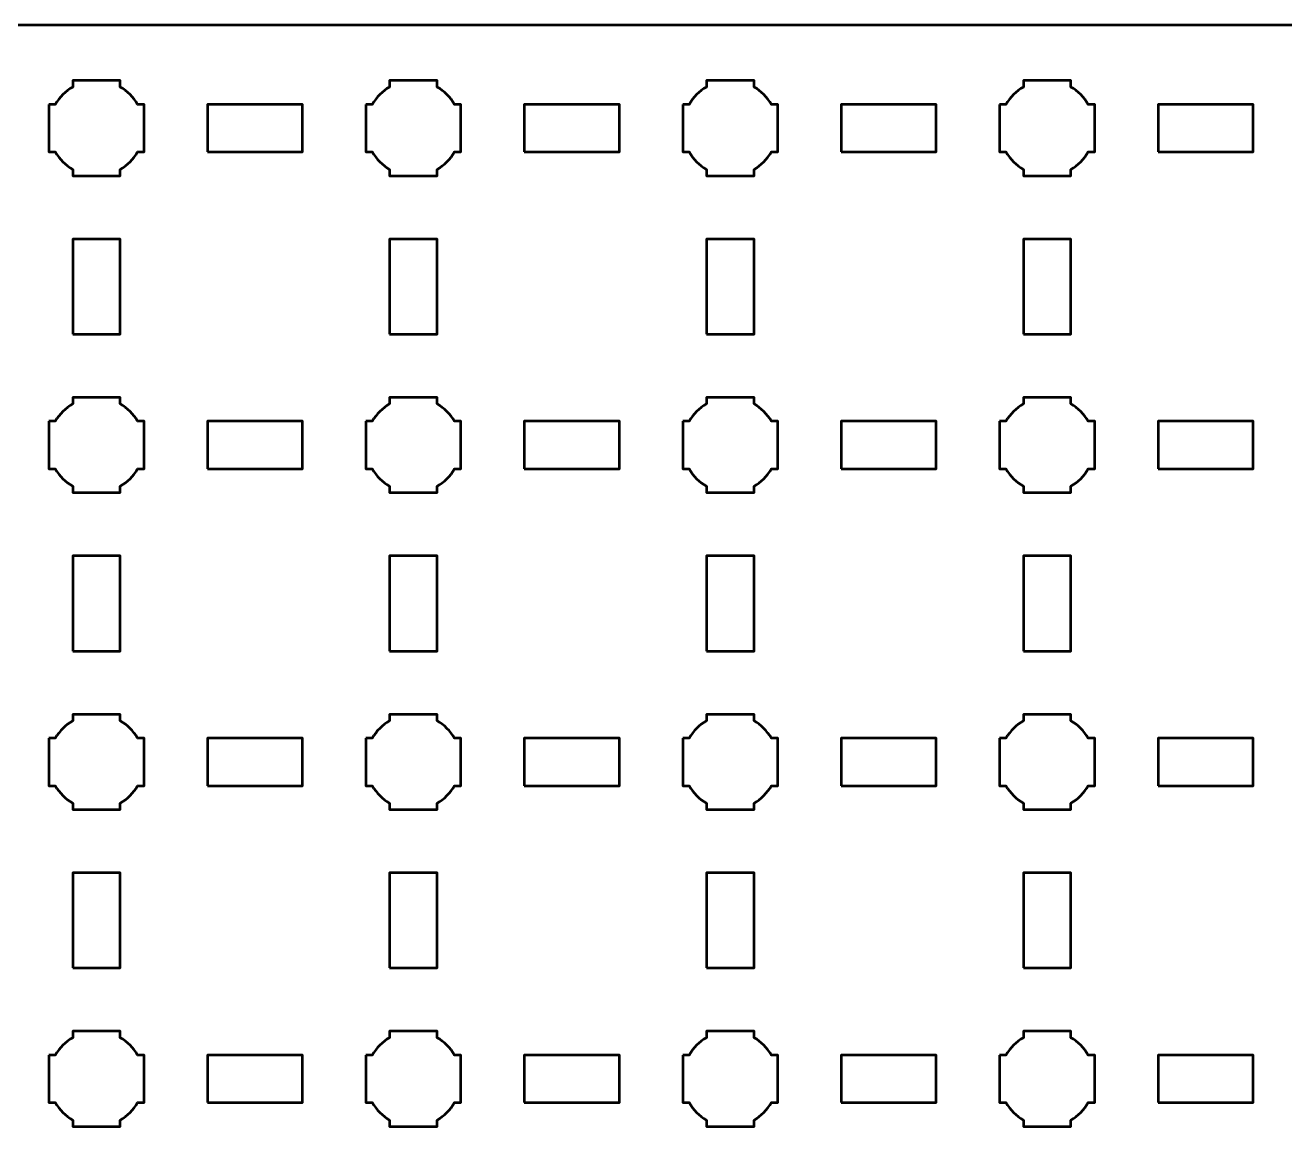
# Model space of a CAD drawing. Header units: centimetres. Extents: x -40.1 to 19.1, y -44.5 to 14.8.
# Drawn here: x -3.95 to 4, y 7.71 to 14.8 of the extents above; entities that cross this region are included whole.
import ezdxf

# ---------------------------------------------------------------- set-up
doc = ezdxf.new("R2010")
doc.units = ezdxf.units.CM
doc.header["$MEASUREMENT"] = 0
doc.layers.add('Layer 1', color=7, linetype='Continuous')

msp = doc.modelspace()

# ---------------------------------------------------------------- linework, layer by layer
at = {"layer": 'Layer 1', "lineweight": 53}
for points in [[(-2.8, 14), (-2.2, 14), (-2.2, 14.3), (-2.8, 14.3), (-2.8, 14)], [(-0.8, 14), (-0.2, 14), (-0.2, 14.3), (-0.8, 14.3), (-0.8, 14)], [(1.2, 14), (1.8, 14), (1.8, 14.3), (1.2, 14.3), (1.2, 14)], [(3.2, 14), (3.8, 14), (3.8, 14.3), (3.2, 14.3), (3.2, 14)], [(-3.65, 12.85), (-3.35, 12.85), (-3.35, 13.45), (-3.65, 13.45), (-3.65, 12.85)], [(-1.65, 12.85), (-1.35, 12.85), (-1.35, 13.45), (-1.65, 13.45), (-1.65, 12.85)], [(0.35, 12.85), (0.65, 12.85), (0.65, 13.45), (0.35, 13.45), (0.35, 12.85)], [(2.35, 12.85), (2.65, 12.85), (2.65, 13.45), (2.35, 13.45), (2.35, 12.85)], [(-2.8, 12), (-2.2, 12), (-2.2, 12.3), (-2.8, 12.3), (-2.8, 12)], [(-0.8, 12), (-0.2, 12), (-0.2, 12.3), (-0.8, 12.3), (-0.8, 12)], [(1.2, 12), (1.8, 12), (1.8, 12.3), (1.2, 12.3), (1.2, 12)], [(3.2, 12), (3.8, 12), (3.8, 12.3), (3.2, 12.3), (3.2, 12)], [(-3.65, 10.85), (-3.35, 10.85), (-3.35, 11.45), (-3.65, 11.45), (-3.65, 10.85)], [(-1.65, 10.85), (-1.35, 10.85), (-1.35, 11.45), (-1.65, 11.45), (-1.65, 10.85)], [(0.35, 10.85), (0.65, 10.85), (0.65, 11.45), (0.35, 11.45), (0.35, 10.85)], [(2.35, 10.85), (2.65, 10.85), (2.65, 11.45), (2.35, 11.45), (2.35, 10.85)], [(-2.8, 10), (-2.2, 10), (-2.2, 10.3), (-2.8, 10.3), (-2.8, 10)], [(-0.8, 10), (-0.2, 10), (-0.2, 10.3), (-0.8, 10.3), (-0.8, 10)], [(1.2, 10), (1.8, 10), (1.8, 10.3), (1.2, 10.3), (1.2, 10)], [(3.2, 10), (3.8, 10), (3.8, 10.3), (3.2, 10.3), (3.2, 10)], [(-3.65, 8.85), (-3.35, 8.85), (-3.35, 9.45), (-3.65, 9.45), (-3.65, 8.85)], [(-1.65, 8.85), (-1.35, 8.85), (-1.35, 9.45), (-1.65, 9.45), (-1.65, 8.85)], [(0.35, 8.85), (0.65, 8.85), (0.65, 9.45), (0.35, 9.45), (0.35, 8.85)], [(2.35, 8.85), (2.65, 8.85), (2.65, 9.45), (2.35, 9.45), (2.35, 8.85)], [(-2.8, 8), (-2.2, 8), (-2.2, 8.3), (-2.8, 8.3), (-2.8, 8)], [(-0.8, 8), (-0.2, 8), (-0.2, 8.3), (-0.8, 8.3), (-0.8, 8)], [(1.2, 8), (1.8, 8), (1.8, 8.3), (1.2, 8.3), (1.2, 8)], [(3.2, 8), (3.8, 8), (3.8, 8.3), (3.2, 8.3), (3.2, 8)]]:
    msp.add_lwpolyline(points, close=True, dxfattribs=at)
for points, knots in [([(-40.15, -44), (-40.15, -44), (-40.15, 14.3), (-40.15, 14.3), (-40.15, 14.3), (-40.15, 14.57609), (-39.92609, 14.8), (-39.65, 14.8), (-39.65, 14.8), (-39.65, 14.8), (18.65, 14.8), (18.65, 14.8), (18.65, 14.8), (18.92609, 14.8), (19.15, 14.57609), (19.15, 14.3), (19.15, 14.3), (19.15, 14.3), (19.15, -44), (19.15, -44), (19.15, -44), (19.15, -44.27609), (18.92609, -44.5), (18.65, -44.5), (18.65, -44.5), (18.65, -44.5), (-39.65, -44.5), (-39.65, -44.5), (-39.65, -44.5), (-39.92609, -44.5), (-40.15, -44.27609), (-40.15, -44)], [0, 0, 0, 0, 0.125, 0.125, 0.125, 0.125, 0.25, 0.25, 0.25, 0.25, 0.375, 0.375, 0.375, 0.375, 0.5, 0.5, 0.5, 0.5, 0.625, 0.625, 0.625, 0.625, 0.75, 0.75, 0.75, 0.75, 0.875, 0.875, 0.875, 0.875, 1, 1, 1, 1]), ([(-3.8, 14.3), (-3.8, 14.3), (-3.75985, 14.3), (-3.75985, 14.3), (-3.75985, 14.3), (-3.7335, 14.34553), (-3.69553, 14.3835), (-3.65, 14.40985), (-3.65, 14.40985), (-3.65, 14.40985), (-3.65, 14.45), (-3.65, 14.45), (-3.65, 14.45), (-3.65, 14.45), (-3.5, 14.45), (-3.5, 14.45), (-3.5, 14.45), (-3.5, 14.45), (-3.35, 14.45), (-3.35, 14.45), (-3.35, 14.45), (-3.35, 14.45), (-3.35, 14.40985), (-3.35, 14.40985), (-3.35, 14.40985), (-3.30447, 14.3835), (-3.2665, 14.34553), (-3.24015, 14.3), (-3.24015, 14.3), (-3.24015, 14.3), (-3.2, 14.3), (-3.2, 14.3), (-3.2, 14.3), (-3.2, 14.3), (-3.2, 14.15), (-3.2, 14.15), (-3.2, 14.15), (-3.2, 14.15), (-3.2, 14), (-3.2, 14), (-3.2, 14), (-3.2, 14), (-3.24015, 14), (-3.24015, 14), (-3.24015, 14), (-3.2665, 13.95447), (-3.30447, 13.9165), (-3.35, 13.89015), (-3.35, 13.89015), (-3.35, 13.89015), (-3.35, 13.85), (-3.35, 13.85), (-3.35, 13.85), (-3.35, 13.85), (-3.5, 13.85), (-3.5, 13.85), (-3.5, 13.85), (-3.5, 13.85), (-3.65, 13.85), (-3.65, 13.85), (-3.65, 13.85), (-3.65, 13.85), (-3.65, 13.89015), (-3.65, 13.89015), (-3.65, 13.89015), (-3.69553, 13.9165), (-3.7335, 13.95447), (-3.75985, 14), (-3.75985, 14), (-3.75985, 14), (-3.8, 14), (-3.8, 14), (-3.8, 14), (-3.8, 14), (-3.8, 14.15), (-3.8, 14.15), (-3.8, 14.15), (-3.8, 14.15), (-3.8, 14.3), (-3.8, 14.3)], [0, 0, 0, 0, 0.05, 0.05, 0.05, 0.05, 0.1, 0.1, 0.1, 0.1, 0.15, 0.15, 0.15, 0.15, 0.2, 0.2, 0.2, 0.2, 0.25, 0.25, 0.25, 0.25, 0.3, 0.3, 0.3, 0.3, 0.35, 0.35, 0.35, 0.35, 0.4, 0.4, 0.4, 0.4, 0.45, 0.45, 0.45, 0.45, 0.5, 0.5, 0.5, 0.5, 0.55, 0.55, 0.55, 0.55, 0.6, 0.6, 0.6, 0.6, 0.65, 0.65, 0.65, 0.65, 0.7, 0.7, 0.7, 0.7, 0.75, 0.75, 0.75, 0.75, 0.8, 0.8, 0.8, 0.8, 0.85, 0.85, 0.85, 0.85, 0.9, 0.9, 0.9, 0.9, 0.95, 0.95, 0.95, 0.95, 1, 1, 1, 1]), ([(-1.8, 14.3), (-1.8, 14.3), (-1.75985, 14.3), (-1.75985, 14.3), (-1.75985, 14.3), (-1.7335, 14.34553), (-1.69553, 14.3835), (-1.65, 14.40985), (-1.65, 14.40985), (-1.65, 14.40985), (-1.65, 14.45), (-1.65, 14.45), (-1.65, 14.45), (-1.65, 14.45), (-1.5, 14.45), (-1.5, 14.45), (-1.5, 14.45), (-1.5, 14.45), (-1.35, 14.45), (-1.35, 14.45), (-1.35, 14.45), (-1.35, 14.45), (-1.35, 14.40985), (-1.35, 14.40985), (-1.35, 14.40985), (-1.30447, 14.3835), (-1.2665, 14.34553), (-1.24015, 14.3), (-1.24015, 14.3), (-1.24015, 14.3), (-1.2, 14.3), (-1.2, 14.3), (-1.2, 14.3), (-1.2, 14.3), (-1.2, 14.15), (-1.2, 14.15), (-1.2, 14.15), (-1.2, 14.15), (-1.2, 14), (-1.2, 14), (-1.2, 14), (-1.2, 14), (-1.24015, 14), (-1.24015, 14), (-1.24015, 14), (-1.2665, 13.95447), (-1.30447, 13.9165), (-1.35, 13.89015), (-1.35, 13.89015), (-1.35, 13.89015), (-1.35, 13.85), (-1.35, 13.85), (-1.35, 13.85), (-1.35, 13.85), (-1.5, 13.85), (-1.5, 13.85), (-1.5, 13.85), (-1.5, 13.85), (-1.65, 13.85), (-1.65, 13.85), (-1.65, 13.85), (-1.65, 13.85), (-1.65, 13.89015), (-1.65, 13.89015), (-1.65, 13.89015), (-1.69553, 13.9165), (-1.7335, 13.95447), (-1.75985, 14), (-1.75985, 14), (-1.75985, 14), (-1.8, 14), (-1.8, 14), (-1.8, 14), (-1.8, 14), (-1.8, 14.15), (-1.8, 14.15), (-1.8, 14.15), (-1.8, 14.15), (-1.8, 14.3), (-1.8, 14.3)], [0, 0, 0, 0, 0.05, 0.05, 0.05, 0.05, 0.1, 0.1, 0.1, 0.1, 0.15, 0.15, 0.15, 0.15, 0.2, 0.2, 0.2, 0.2, 0.25, 0.25, 0.25, 0.25, 0.3, 0.3, 0.3, 0.3, 0.35, 0.35, 0.35, 0.35, 0.4, 0.4, 0.4, 0.4, 0.45, 0.45, 0.45, 0.45, 0.5, 0.5, 0.5, 0.5, 0.55, 0.55, 0.55, 0.55, 0.6, 0.6, 0.6, 0.6, 0.65, 0.65, 0.65, 0.65, 0.7, 0.7, 0.7, 0.7, 0.75, 0.75, 0.75, 0.75, 0.8, 0.8, 0.8, 0.8, 0.85, 0.85, 0.85, 0.85, 0.9, 0.9, 0.9, 0.9, 0.95, 0.95, 0.95, 0.95, 1, 1, 1, 1]), ([(0.2, 14.3), (0.2, 14.3), (0.24015, 14.3), (0.24015, 14.3), (0.24015, 14.3), (0.2665, 14.34553), (0.30447, 14.3835), (0.35, 14.40985), (0.35, 14.40985), (0.35, 14.40985), (0.35, 14.45), (0.35, 14.45), (0.35, 14.45), (0.35, 14.45), (0.5, 14.45), (0.5, 14.45), (0.5, 14.45), (0.5, 14.45), (0.65, 14.45), (0.65, 14.45), (0.65, 14.45), (0.65, 14.45), (0.65, 14.40985), (0.65, 14.40985), (0.65, 14.40985), (0.69553, 14.3835), (0.7335, 14.34553), (0.75985, 14.3), (0.75985, 14.3), (0.75985, 14.3), (0.8, 14.3), (0.8, 14.3), (0.8, 14.3), (0.8, 14.3), (0.8, 14.15), (0.8, 14.15), (0.8, 14.15), (0.8, 14.15), (0.8, 14), (0.8, 14), (0.8, 14), (0.8, 14), (0.75985, 14), (0.75985, 14), (0.75985, 14), (0.7335, 13.95447), (0.69553, 13.9165), (0.65, 13.89015), (0.65, 13.89015), (0.65, 13.89015), (0.65, 13.85), (0.65, 13.85), (0.65, 13.85), (0.65, 13.85), (0.5, 13.85), (0.5, 13.85), (0.5, 13.85), (0.5, 13.85), (0.35, 13.85), (0.35, 13.85), (0.35, 13.85), (0.35, 13.85), (0.35, 13.89015), (0.35, 13.89015), (0.35, 13.89015), (0.30447, 13.9165), (0.2665, 13.95447), (0.24015, 14), (0.24015, 14), (0.24015, 14), (0.2, 14), (0.2, 14), (0.2, 14), (0.2, 14), (0.2, 14.15), (0.2, 14.15), (0.2, 14.15), (0.2, 14.15), (0.2, 14.3), (0.2, 14.3)], [0, 0, 0, 0, 0.05, 0.05, 0.05, 0.05, 0.1, 0.1, 0.1, 0.1, 0.15, 0.15, 0.15, 0.15, 0.2, 0.2, 0.2, 0.2, 0.25, 0.25, 0.25, 0.25, 0.3, 0.3, 0.3, 0.3, 0.35, 0.35, 0.35, 0.35, 0.4, 0.4, 0.4, 0.4, 0.45, 0.45, 0.45, 0.45, 0.5, 0.5, 0.5, 0.5, 0.55, 0.55, 0.55, 0.55, 0.6, 0.6, 0.6, 0.6, 0.65, 0.65, 0.65, 0.65, 0.7, 0.7, 0.7, 0.7, 0.75, 0.75, 0.75, 0.75, 0.8, 0.8, 0.8, 0.8, 0.85, 0.85, 0.85, 0.85, 0.9, 0.9, 0.9, 0.9, 0.95, 0.95, 0.95, 0.95, 1, 1, 1, 1]), ([(2.2, 14.3), (2.2, 14.3), (2.24015, 14.3), (2.24015, 14.3), (2.24015, 14.3), (2.2665, 14.34553), (2.30447, 14.3835), (2.35, 14.40985), (2.35, 14.40985), (2.35, 14.40985), (2.35, 14.45), (2.35, 14.45), (2.35, 14.45), (2.35, 14.45), (2.5, 14.45), (2.5, 14.45), (2.5, 14.45), (2.5, 14.45), (2.65, 14.45), (2.65, 14.45), (2.65, 14.45), (2.65, 14.45), (2.65, 14.40985), (2.65, 14.40985), (2.65, 14.40985), (2.69553, 14.3835), (2.7335, 14.34553), (2.75985, 14.3), (2.75985, 14.3), (2.75985, 14.3), (2.8, 14.3), (2.8, 14.3), (2.8, 14.3), (2.8, 14.3), (2.8, 14.15), (2.8, 14.15), (2.8, 14.15), (2.8, 14.15), (2.8, 14), (2.8, 14), (2.8, 14), (2.8, 14), (2.75985, 14), (2.75985, 14), (2.75985, 14), (2.7335, 13.95447), (2.69553, 13.9165), (2.65, 13.89015), (2.65, 13.89015), (2.65, 13.89015), (2.65, 13.85), (2.65, 13.85), (2.65, 13.85), (2.65, 13.85), (2.5, 13.85), (2.5, 13.85), (2.5, 13.85), (2.5, 13.85), (2.35, 13.85), (2.35, 13.85), (2.35, 13.85), (2.35, 13.85), (2.35, 13.89015), (2.35, 13.89015), (2.35, 13.89015), (2.30447, 13.9165), (2.2665, 13.95447), (2.24015, 14), (2.24015, 14), (2.24015, 14), (2.2, 14), (2.2, 14), (2.2, 14), (2.2, 14), (2.2, 14.15), (2.2, 14.15), (2.2, 14.15), (2.2, 14.15), (2.2, 14.3), (2.2, 14.3)], [0, 0, 0, 0, 0.05, 0.05, 0.05, 0.05, 0.1, 0.1, 0.1, 0.1, 0.15, 0.15, 0.15, 0.15, 0.2, 0.2, 0.2, 0.2, 0.25, 0.25, 0.25, 0.25, 0.3, 0.3, 0.3, 0.3, 0.35, 0.35, 0.35, 0.35, 0.4, 0.4, 0.4, 0.4, 0.45, 0.45, 0.45, 0.45, 0.5, 0.5, 0.5, 0.5, 0.55, 0.55, 0.55, 0.55, 0.6, 0.6, 0.6, 0.6, 0.65, 0.65, 0.65, 0.65, 0.7, 0.7, 0.7, 0.7, 0.75, 0.75, 0.75, 0.75, 0.8, 0.8, 0.8, 0.8, 0.85, 0.85, 0.85, 0.85, 0.9, 0.9, 0.9, 0.9, 0.95, 0.95, 0.95, 0.95, 1, 1, 1, 1]), ([(-3.8, 12.3), (-3.8, 12.3), (-3.75985, 12.3), (-3.75985, 12.3), (-3.75985, 12.3), (-3.7335, 12.34553), (-3.69553, 12.3835), (-3.65, 12.40985), (-3.65, 12.40985), (-3.65, 12.40985), (-3.65, 12.45), (-3.65, 12.45), (-3.65, 12.45), (-3.65, 12.45), (-3.5, 12.45), (-3.5, 12.45), (-3.5, 12.45), (-3.5, 12.45), (-3.35, 12.45), (-3.35, 12.45), (-3.35, 12.45), (-3.35, 12.45), (-3.35, 12.40985), (-3.35, 12.40985), (-3.35, 12.40985), (-3.30447, 12.3835), (-3.2665, 12.34553), (-3.24015, 12.3), (-3.24015, 12.3), (-3.24015, 12.3), (-3.2, 12.3), (-3.2, 12.3), (-3.2, 12.3), (-3.2, 12.3), (-3.2, 12.15), (-3.2, 12.15), (-3.2, 12.15), (-3.2, 12.15), (-3.2, 12), (-3.2, 12), (-3.2, 12), (-3.2, 12), (-3.24015, 12), (-3.24015, 12), (-3.24015, 12), (-3.2665, 11.95447), (-3.30447, 11.9165), (-3.35, 11.89015), (-3.35, 11.89015), (-3.35, 11.89015), (-3.35, 11.85), (-3.35, 11.85), (-3.35, 11.85), (-3.35, 11.85), (-3.5, 11.85), (-3.5, 11.85), (-3.5, 11.85), (-3.5, 11.85), (-3.65, 11.85), (-3.65, 11.85), (-3.65, 11.85), (-3.65, 11.85), (-3.65, 11.89015), (-3.65, 11.89015), (-3.65, 11.89015), (-3.69553, 11.9165), (-3.7335, 11.95447), (-3.75985, 12), (-3.75985, 12), (-3.75985, 12), (-3.8, 12), (-3.8, 12), (-3.8, 12), (-3.8, 12), (-3.8, 12.15), (-3.8, 12.15), (-3.8, 12.15), (-3.8, 12.15), (-3.8, 12.3), (-3.8, 12.3)], [0, 0, 0, 0, 0.05, 0.05, 0.05, 0.05, 0.1, 0.1, 0.1, 0.1, 0.15, 0.15, 0.15, 0.15, 0.2, 0.2, 0.2, 0.2, 0.25, 0.25, 0.25, 0.25, 0.3, 0.3, 0.3, 0.3, 0.35, 0.35, 0.35, 0.35, 0.4, 0.4, 0.4, 0.4, 0.45, 0.45, 0.45, 0.45, 0.5, 0.5, 0.5, 0.5, 0.55, 0.55, 0.55, 0.55, 0.6, 0.6, 0.6, 0.6, 0.65, 0.65, 0.65, 0.65, 0.7, 0.7, 0.7, 0.7, 0.75, 0.75, 0.75, 0.75, 0.8, 0.8, 0.8, 0.8, 0.85, 0.85, 0.85, 0.85, 0.9, 0.9, 0.9, 0.9, 0.95, 0.95, 0.95, 0.95, 1, 1, 1, 1]), ([(-1.8, 12.3), (-1.8, 12.3), (-1.75985, 12.3), (-1.75985, 12.3), (-1.75985, 12.3), (-1.7335, 12.34553), (-1.69553, 12.3835), (-1.65, 12.40985), (-1.65, 12.40985), (-1.65, 12.40985), (-1.65, 12.45), (-1.65, 12.45), (-1.65, 12.45), (-1.65, 12.45), (-1.5, 12.45), (-1.5, 12.45), (-1.5, 12.45), (-1.5, 12.45), (-1.35, 12.45), (-1.35, 12.45), (-1.35, 12.45), (-1.35, 12.45), (-1.35, 12.40985), (-1.35, 12.40985), (-1.35, 12.40985), (-1.30447, 12.3835), (-1.2665, 12.34553), (-1.24015, 12.3), (-1.24015, 12.3), (-1.24015, 12.3), (-1.2, 12.3), (-1.2, 12.3), (-1.2, 12.3), (-1.2, 12.3), (-1.2, 12.15), (-1.2, 12.15), (-1.2, 12.15), (-1.2, 12.15), (-1.2, 12), (-1.2, 12), (-1.2, 12), (-1.2, 12), (-1.24015, 12), (-1.24015, 12), (-1.24015, 12), (-1.2665, 11.95447), (-1.30447, 11.9165), (-1.35, 11.89015), (-1.35, 11.89015), (-1.35, 11.89015), (-1.35, 11.85), (-1.35, 11.85), (-1.35, 11.85), (-1.35, 11.85), (-1.5, 11.85), (-1.5, 11.85), (-1.5, 11.85), (-1.5, 11.85), (-1.65, 11.85), (-1.65, 11.85), (-1.65, 11.85), (-1.65, 11.85), (-1.65, 11.89015), (-1.65, 11.89015), (-1.65, 11.89015), (-1.69553, 11.9165), (-1.7335, 11.95447), (-1.75985, 12), (-1.75985, 12), (-1.75985, 12), (-1.8, 12), (-1.8, 12), (-1.8, 12), (-1.8, 12), (-1.8, 12.15), (-1.8, 12.15), (-1.8, 12.15), (-1.8, 12.15), (-1.8, 12.3), (-1.8, 12.3)], [0, 0, 0, 0, 0.05, 0.05, 0.05, 0.05, 0.1, 0.1, 0.1, 0.1, 0.15, 0.15, 0.15, 0.15, 0.2, 0.2, 0.2, 0.2, 0.25, 0.25, 0.25, 0.25, 0.3, 0.3, 0.3, 0.3, 0.35, 0.35, 0.35, 0.35, 0.4, 0.4, 0.4, 0.4, 0.45, 0.45, 0.45, 0.45, 0.5, 0.5, 0.5, 0.5, 0.55, 0.55, 0.55, 0.55, 0.6, 0.6, 0.6, 0.6, 0.65, 0.65, 0.65, 0.65, 0.7, 0.7, 0.7, 0.7, 0.75, 0.75, 0.75, 0.75, 0.8, 0.8, 0.8, 0.8, 0.85, 0.85, 0.85, 0.85, 0.9, 0.9, 0.9, 0.9, 0.95, 0.95, 0.95, 0.95, 1, 1, 1, 1]), ([(0.2, 12.3), (0.2, 12.3), (0.24015, 12.3), (0.24015, 12.3), (0.24015, 12.3), (0.2665, 12.34553), (0.30447, 12.3835), (0.35, 12.40985), (0.35, 12.40985), (0.35, 12.40985), (0.35, 12.45), (0.35, 12.45), (0.35, 12.45), (0.35, 12.45), (0.5, 12.45), (0.5, 12.45), (0.5, 12.45), (0.5, 12.45), (0.65, 12.45), (0.65, 12.45), (0.65, 12.45), (0.65, 12.45), (0.65, 12.40985), (0.65, 12.40985), (0.65, 12.40985), (0.69553, 12.3835), (0.7335, 12.34553), (0.75985, 12.3), (0.75985, 12.3), (0.75985, 12.3), (0.8, 12.3), (0.8, 12.3), (0.8, 12.3), (0.8, 12.3), (0.8, 12.15), (0.8, 12.15), (0.8, 12.15), (0.8, 12.15), (0.8, 12), (0.8, 12), (0.8, 12), (0.8, 12), (0.75985, 12), (0.75985, 12), (0.75985, 12), (0.7335, 11.95447), (0.69553, 11.9165), (0.65, 11.89015), (0.65, 11.89015), (0.65, 11.89015), (0.65, 11.85), (0.65, 11.85), (0.65, 11.85), (0.65, 11.85), (0.5, 11.85), (0.5, 11.85), (0.5, 11.85), (0.5, 11.85), (0.35, 11.85), (0.35, 11.85), (0.35, 11.85), (0.35, 11.85), (0.35, 11.89015), (0.35, 11.89015), (0.35, 11.89015), (0.30447, 11.9165), (0.2665, 11.95447), (0.24015, 12), (0.24015, 12), (0.24015, 12), (0.2, 12), (0.2, 12), (0.2, 12), (0.2, 12), (0.2, 12.15), (0.2, 12.15), (0.2, 12.15), (0.2, 12.15), (0.2, 12.3), (0.2, 12.3)], [0, 0, 0, 0, 0.05, 0.05, 0.05, 0.05, 0.1, 0.1, 0.1, 0.1, 0.15, 0.15, 0.15, 0.15, 0.2, 0.2, 0.2, 0.2, 0.25, 0.25, 0.25, 0.25, 0.3, 0.3, 0.3, 0.3, 0.35, 0.35, 0.35, 0.35, 0.4, 0.4, 0.4, 0.4, 0.45, 0.45, 0.45, 0.45, 0.5, 0.5, 0.5, 0.5, 0.55, 0.55, 0.55, 0.55, 0.6, 0.6, 0.6, 0.6, 0.65, 0.65, 0.65, 0.65, 0.7, 0.7, 0.7, 0.7, 0.75, 0.75, 0.75, 0.75, 0.8, 0.8, 0.8, 0.8, 0.85, 0.85, 0.85, 0.85, 0.9, 0.9, 0.9, 0.9, 0.95, 0.95, 0.95, 0.95, 1, 1, 1, 1]), ([(2.2, 12.3), (2.2, 12.3), (2.24015, 12.3), (2.24015, 12.3), (2.24015, 12.3), (2.2665, 12.34553), (2.30447, 12.3835), (2.35, 12.40985), (2.35, 12.40985), (2.35, 12.40985), (2.35, 12.45), (2.35, 12.45), (2.35, 12.45), (2.35, 12.45), (2.5, 12.45), (2.5, 12.45), (2.5, 12.45), (2.5, 12.45), (2.65, 12.45), (2.65, 12.45), (2.65, 12.45), (2.65, 12.45), (2.65, 12.40985), (2.65, 12.40985), (2.65, 12.40985), (2.69553, 12.3835), (2.7335, 12.34553), (2.75985, 12.3), (2.75985, 12.3), (2.75985, 12.3), (2.8, 12.3), (2.8, 12.3), (2.8, 12.3), (2.8, 12.3), (2.8, 12.15), (2.8, 12.15), (2.8, 12.15), (2.8, 12.15), (2.8, 12), (2.8, 12), (2.8, 12), (2.8, 12), (2.75985, 12), (2.75985, 12), (2.75985, 12), (2.7335, 11.95447), (2.69553, 11.9165), (2.65, 11.89015), (2.65, 11.89015), (2.65, 11.89015), (2.65, 11.85), (2.65, 11.85), (2.65, 11.85), (2.65, 11.85), (2.5, 11.85), (2.5, 11.85), (2.5, 11.85), (2.5, 11.85), (2.35, 11.85), (2.35, 11.85), (2.35, 11.85), (2.35, 11.85), (2.35, 11.89015), (2.35, 11.89015), (2.35, 11.89015), (2.30447, 11.9165), (2.2665, 11.95447), (2.24015, 12), (2.24015, 12), (2.24015, 12), (2.2, 12), (2.2, 12), (2.2, 12), (2.2, 12), (2.2, 12.15), (2.2, 12.15), (2.2, 12.15), (2.2, 12.15), (2.2, 12.3), (2.2, 12.3)], [0, 0, 0, 0, 0.05, 0.05, 0.05, 0.05, 0.1, 0.1, 0.1, 0.1, 0.15, 0.15, 0.15, 0.15, 0.2, 0.2, 0.2, 0.2, 0.25, 0.25, 0.25, 0.25, 0.3, 0.3, 0.3, 0.3, 0.35, 0.35, 0.35, 0.35, 0.4, 0.4, 0.4, 0.4, 0.45, 0.45, 0.45, 0.45, 0.5, 0.5, 0.5, 0.5, 0.55, 0.55, 0.55, 0.55, 0.6, 0.6, 0.6, 0.6, 0.65, 0.65, 0.65, 0.65, 0.7, 0.7, 0.7, 0.7, 0.75, 0.75, 0.75, 0.75, 0.8, 0.8, 0.8, 0.8, 0.85, 0.85, 0.85, 0.85, 0.9, 0.9, 0.9, 0.9, 0.95, 0.95, 0.95, 0.95, 1, 1, 1, 1]), ([(-3.8, 10.3), (-3.8, 10.3), (-3.75985, 10.3), (-3.75985, 10.3), (-3.75985, 10.3), (-3.7335, 10.34553), (-3.69553, 10.3835), (-3.65, 10.40985), (-3.65, 10.40985), (-3.65, 10.40985), (-3.65, 10.45), (-3.65, 10.45), (-3.65, 10.45), (-3.65, 10.45), (-3.5, 10.45), (-3.5, 10.45), (-3.5, 10.45), (-3.5, 10.45), (-3.35, 10.45), (-3.35, 10.45), (-3.35, 10.45), (-3.35, 10.45), (-3.35, 10.40985), (-3.35, 10.40985), (-3.35, 10.40985), (-3.30447, 10.3835), (-3.2665, 10.34553), (-3.24015, 10.3), (-3.24015, 10.3), (-3.24015, 10.3), (-3.2, 10.3), (-3.2, 10.3), (-3.2, 10.3), (-3.2, 10.3), (-3.2, 10.15), (-3.2, 10.15), (-3.2, 10.15), (-3.2, 10.15), (-3.2, 10), (-3.2, 10), (-3.2, 10), (-3.2, 10), (-3.24015, 10), (-3.24015, 10), (-3.24015, 10), (-3.2665, 9.95447), (-3.30447, 9.9165), (-3.35, 9.89015), (-3.35, 9.89015), (-3.35, 9.89015), (-3.35, 9.85), (-3.35, 9.85), (-3.35, 9.85), (-3.35, 9.85), (-3.5, 9.85), (-3.5, 9.85), (-3.5, 9.85), (-3.5, 9.85), (-3.65, 9.85), (-3.65, 9.85), (-3.65, 9.85), (-3.65, 9.85), (-3.65, 9.89015), (-3.65, 9.89015), (-3.65, 9.89015), (-3.69553, 9.9165), (-3.7335, 9.95447), (-3.75985, 10), (-3.75985, 10), (-3.75985, 10), (-3.8, 10), (-3.8, 10), (-3.8, 10), (-3.8, 10), (-3.8, 10.15), (-3.8, 10.15), (-3.8, 10.15), (-3.8, 10.15), (-3.8, 10.3), (-3.8, 10.3)], [0, 0, 0, 0, 0.05, 0.05, 0.05, 0.05, 0.1, 0.1, 0.1, 0.1, 0.15, 0.15, 0.15, 0.15, 0.2, 0.2, 0.2, 0.2, 0.25, 0.25, 0.25, 0.25, 0.3, 0.3, 0.3, 0.3, 0.35, 0.35, 0.35, 0.35, 0.4, 0.4, 0.4, 0.4, 0.45, 0.45, 0.45, 0.45, 0.5, 0.5, 0.5, 0.5, 0.55, 0.55, 0.55, 0.55, 0.6, 0.6, 0.6, 0.6, 0.65, 0.65, 0.65, 0.65, 0.7, 0.7, 0.7, 0.7, 0.75, 0.75, 0.75, 0.75, 0.8, 0.8, 0.8, 0.8, 0.85, 0.85, 0.85, 0.85, 0.9, 0.9, 0.9, 0.9, 0.95, 0.95, 0.95, 0.95, 1, 1, 1, 1]), ([(-1.8, 10.3), (-1.8, 10.3), (-1.75985, 10.3), (-1.75985, 10.3), (-1.75985, 10.3), (-1.7335, 10.34553), (-1.69553, 10.3835), (-1.65, 10.40985), (-1.65, 10.40985), (-1.65, 10.40985), (-1.65, 10.45), (-1.65, 10.45), (-1.65, 10.45), (-1.65, 10.45), (-1.5, 10.45), (-1.5, 10.45), (-1.5, 10.45), (-1.5, 10.45), (-1.35, 10.45), (-1.35, 10.45), (-1.35, 10.45), (-1.35, 10.45), (-1.35, 10.40985), (-1.35, 10.40985), (-1.35, 10.40985), (-1.30447, 10.3835), (-1.2665, 10.34553), (-1.24015, 10.3), (-1.24015, 10.3), (-1.24015, 10.3), (-1.2, 10.3), (-1.2, 10.3), (-1.2, 10.3), (-1.2, 10.3), (-1.2, 10.15), (-1.2, 10.15), (-1.2, 10.15), (-1.2, 10.15), (-1.2, 10), (-1.2, 10), (-1.2, 10), (-1.2, 10), (-1.24015, 10), (-1.24015, 10), (-1.24015, 10), (-1.2665, 9.95447), (-1.30447, 9.9165), (-1.35, 9.89015), (-1.35, 9.89015), (-1.35, 9.89015), (-1.35, 9.85), (-1.35, 9.85), (-1.35, 9.85), (-1.35, 9.85), (-1.5, 9.85), (-1.5, 9.85), (-1.5, 9.85), (-1.5, 9.85), (-1.65, 9.85), (-1.65, 9.85), (-1.65, 9.85), (-1.65, 9.85), (-1.65, 9.89015), (-1.65, 9.89015), (-1.65, 9.89015), (-1.69553, 9.9165), (-1.7335, 9.95447), (-1.75985, 10), (-1.75985, 10), (-1.75985, 10), (-1.8, 10), (-1.8, 10), (-1.8, 10), (-1.8, 10), (-1.8, 10.15), (-1.8, 10.15), (-1.8, 10.15), (-1.8, 10.15), (-1.8, 10.3), (-1.8, 10.3)], [0, 0, 0, 0, 0.05, 0.05, 0.05, 0.05, 0.1, 0.1, 0.1, 0.1, 0.15, 0.15, 0.15, 0.15, 0.2, 0.2, 0.2, 0.2, 0.25, 0.25, 0.25, 0.25, 0.3, 0.3, 0.3, 0.3, 0.35, 0.35, 0.35, 0.35, 0.4, 0.4, 0.4, 0.4, 0.45, 0.45, 0.45, 0.45, 0.5, 0.5, 0.5, 0.5, 0.55, 0.55, 0.55, 0.55, 0.6, 0.6, 0.6, 0.6, 0.65, 0.65, 0.65, 0.65, 0.7, 0.7, 0.7, 0.7, 0.75, 0.75, 0.75, 0.75, 0.8, 0.8, 0.8, 0.8, 0.85, 0.85, 0.85, 0.85, 0.9, 0.9, 0.9, 0.9, 0.95, 0.95, 0.95, 0.95, 1, 1, 1, 1]), ([(0.2, 10.3), (0.2, 10.3), (0.24015, 10.3), (0.24015, 10.3), (0.24015, 10.3), (0.2665, 10.34553), (0.30447, 10.3835), (0.35, 10.40985), (0.35, 10.40985), (0.35, 10.40985), (0.35, 10.45), (0.35, 10.45), (0.35, 10.45), (0.35, 10.45), (0.5, 10.45), (0.5, 10.45), (0.5, 10.45), (0.5, 10.45), (0.65, 10.45), (0.65, 10.45), (0.65, 10.45), (0.65, 10.45), (0.65, 10.40985), (0.65, 10.40985), (0.65, 10.40985), (0.69553, 10.3835), (0.7335, 10.34553), (0.75985, 10.3), (0.75985, 10.3), (0.75985, 10.3), (0.8, 10.3), (0.8, 10.3), (0.8, 10.3), (0.8, 10.3), (0.8, 10.15), (0.8, 10.15), (0.8, 10.15), (0.8, 10.15), (0.8, 10), (0.8, 10), (0.8, 10), (0.8, 10), (0.75985, 10), (0.75985, 10), (0.75985, 10), (0.7335, 9.95447), (0.69553, 9.9165), (0.65, 9.89015), (0.65, 9.89015), (0.65, 9.89015), (0.65, 9.85), (0.65, 9.85), (0.65, 9.85), (0.65, 9.85), (0.5, 9.85), (0.5, 9.85), (0.5, 9.85), (0.5, 9.85), (0.35, 9.85), (0.35, 9.85), (0.35, 9.85), (0.35, 9.85), (0.35, 9.89015), (0.35, 9.89015), (0.35, 9.89015), (0.30447, 9.9165), (0.2665, 9.95447), (0.24015, 10), (0.24015, 10), (0.24015, 10), (0.2, 10), (0.2, 10), (0.2, 10), (0.2, 10), (0.2, 10.15), (0.2, 10.15), (0.2, 10.15), (0.2, 10.15), (0.2, 10.3), (0.2, 10.3)], [0, 0, 0, 0, 0.05, 0.05, 0.05, 0.05, 0.1, 0.1, 0.1, 0.1, 0.15, 0.15, 0.15, 0.15, 0.2, 0.2, 0.2, 0.2, 0.25, 0.25, 0.25, 0.25, 0.3, 0.3, 0.3, 0.3, 0.35, 0.35, 0.35, 0.35, 0.4, 0.4, 0.4, 0.4, 0.45, 0.45, 0.45, 0.45, 0.5, 0.5, 0.5, 0.5, 0.55, 0.55, 0.55, 0.55, 0.6, 0.6, 0.6, 0.6, 0.65, 0.65, 0.65, 0.65, 0.7, 0.7, 0.7, 0.7, 0.75, 0.75, 0.75, 0.75, 0.8, 0.8, 0.8, 0.8, 0.85, 0.85, 0.85, 0.85, 0.9, 0.9, 0.9, 0.9, 0.95, 0.95, 0.95, 0.95, 1, 1, 1, 1]), ([(2.2, 10.3), (2.2, 10.3), (2.24015, 10.3), (2.24015, 10.3), (2.24015, 10.3), (2.2665, 10.34553), (2.30447, 10.3835), (2.35, 10.40985), (2.35, 10.40985), (2.35, 10.40985), (2.35, 10.45), (2.35, 10.45), (2.35, 10.45), (2.35, 10.45), (2.5, 10.45), (2.5, 10.45), (2.5, 10.45), (2.5, 10.45), (2.65, 10.45), (2.65, 10.45), (2.65, 10.45), (2.65, 10.45), (2.65, 10.40985), (2.65, 10.40985), (2.65, 10.40985), (2.69553, 10.3835), (2.7335, 10.34553), (2.75985, 10.3), (2.75985, 10.3), (2.75985, 10.3), (2.8, 10.3), (2.8, 10.3), (2.8, 10.3), (2.8, 10.3), (2.8, 10.15), (2.8, 10.15), (2.8, 10.15), (2.8, 10.15), (2.8, 10), (2.8, 10), (2.8, 10), (2.8, 10), (2.75985, 10), (2.75985, 10), (2.75985, 10), (2.7335, 9.95447), (2.69553, 9.9165), (2.65, 9.89015), (2.65, 9.89015), (2.65, 9.89015), (2.65, 9.85), (2.65, 9.85), (2.65, 9.85), (2.65, 9.85), (2.5, 9.85), (2.5, 9.85), (2.5, 9.85), (2.5, 9.85), (2.35, 9.85), (2.35, 9.85), (2.35, 9.85), (2.35, 9.85), (2.35, 9.89015), (2.35, 9.89015), (2.35, 9.89015), (2.30447, 9.9165), (2.2665, 9.95447), (2.24015, 10), (2.24015, 10), (2.24015, 10), (2.2, 10), (2.2, 10), (2.2, 10), (2.2, 10), (2.2, 10.15), (2.2, 10.15), (2.2, 10.15), (2.2, 10.15), (2.2, 10.3), (2.2, 10.3)], [0, 0, 0, 0, 0.05, 0.05, 0.05, 0.05, 0.1, 0.1, 0.1, 0.1, 0.15, 0.15, 0.15, 0.15, 0.2, 0.2, 0.2, 0.2, 0.25, 0.25, 0.25, 0.25, 0.3, 0.3, 0.3, 0.3, 0.35, 0.35, 0.35, 0.35, 0.4, 0.4, 0.4, 0.4, 0.45, 0.45, 0.45, 0.45, 0.5, 0.5, 0.5, 0.5, 0.55, 0.55, 0.55, 0.55, 0.6, 0.6, 0.6, 0.6, 0.65, 0.65, 0.65, 0.65, 0.7, 0.7, 0.7, 0.7, 0.75, 0.75, 0.75, 0.75, 0.8, 0.8, 0.8, 0.8, 0.85, 0.85, 0.85, 0.85, 0.9, 0.9, 0.9, 0.9, 0.95, 0.95, 0.95, 0.95, 1, 1, 1, 1]), ([(-3.8, 8.3), (-3.8, 8.3), (-3.75985, 8.3), (-3.75985, 8.3), (-3.75985, 8.3), (-3.7335, 8.34553), (-3.69553, 8.3835), (-3.65, 8.40985), (-3.65, 8.40985), (-3.65, 8.40985), (-3.65, 8.45), (-3.65, 8.45), (-3.65, 8.45), (-3.65, 8.45), (-3.5, 8.45), (-3.5, 8.45), (-3.5, 8.45), (-3.5, 8.45), (-3.35, 8.45), (-3.35, 8.45), (-3.35, 8.45), (-3.35, 8.45), (-3.35, 8.40985), (-3.35, 8.40985), (-3.35, 8.40985), (-3.30447, 8.3835), (-3.2665, 8.34553), (-3.24015, 8.3), (-3.24015, 8.3), (-3.24015, 8.3), (-3.2, 8.3), (-3.2, 8.3), (-3.2, 8.3), (-3.2, 8.3), (-3.2, 8.15), (-3.2, 8.15), (-3.2, 8.15), (-3.2, 8.15), (-3.2, 8), (-3.2, 8), (-3.2, 8), (-3.2, 8), (-3.24015, 8), (-3.24015, 8), (-3.24015, 8), (-3.2665, 7.95447), (-3.30447, 7.9165), (-3.35, 7.89015), (-3.35, 7.89015), (-3.35, 7.89015), (-3.35, 7.85), (-3.35, 7.85), (-3.35, 7.85), (-3.35, 7.85), (-3.5, 7.85), (-3.5, 7.85), (-3.5, 7.85), (-3.5, 7.85), (-3.65, 7.85), (-3.65, 7.85), (-3.65, 7.85), (-3.65, 7.85), (-3.65, 7.89015), (-3.65, 7.89015), (-3.65, 7.89015), (-3.69553, 7.9165), (-3.7335, 7.95447), (-3.75985, 8), (-3.75985, 8), (-3.75985, 8), (-3.8, 8), (-3.8, 8), (-3.8, 8), (-3.8, 8), (-3.8, 8.15), (-3.8, 8.15), (-3.8, 8.15), (-3.8, 8.15), (-3.8, 8.3), (-3.8, 8.3)], [0, 0, 0, 0, 0.05, 0.05, 0.05, 0.05, 0.1, 0.1, 0.1, 0.1, 0.15, 0.15, 0.15, 0.15, 0.2, 0.2, 0.2, 0.2, 0.25, 0.25, 0.25, 0.25, 0.3, 0.3, 0.3, 0.3, 0.35, 0.35, 0.35, 0.35, 0.4, 0.4, 0.4, 0.4, 0.45, 0.45, 0.45, 0.45, 0.5, 0.5, 0.5, 0.5, 0.55, 0.55, 0.55, 0.55, 0.6, 0.6, 0.6, 0.6, 0.65, 0.65, 0.65, 0.65, 0.7, 0.7, 0.7, 0.7, 0.75, 0.75, 0.75, 0.75, 0.8, 0.8, 0.8, 0.8, 0.85, 0.85, 0.85, 0.85, 0.9, 0.9, 0.9, 0.9, 0.95, 0.95, 0.95, 0.95, 1, 1, 1, 1]), ([(-1.8, 8.3), (-1.8, 8.3), (-1.75985, 8.3), (-1.75985, 8.3), (-1.75985, 8.3), (-1.7335, 8.34553), (-1.69553, 8.3835), (-1.65, 8.40985), (-1.65, 8.40985), (-1.65, 8.40985), (-1.65, 8.45), (-1.65, 8.45), (-1.65, 8.45), (-1.65, 8.45), (-1.5, 8.45), (-1.5, 8.45), (-1.5, 8.45), (-1.5, 8.45), (-1.35, 8.45), (-1.35, 8.45), (-1.35, 8.45), (-1.35, 8.45), (-1.35, 8.40985), (-1.35, 8.40985), (-1.35, 8.40985), (-1.30447, 8.3835), (-1.2665, 8.34553), (-1.24015, 8.3), (-1.24015, 8.3), (-1.24015, 8.3), (-1.2, 8.3), (-1.2, 8.3), (-1.2, 8.3), (-1.2, 8.3), (-1.2, 8.15), (-1.2, 8.15), (-1.2, 8.15), (-1.2, 8.15), (-1.2, 8), (-1.2, 8), (-1.2, 8), (-1.2, 8), (-1.24015, 8), (-1.24015, 8), (-1.24015, 8), (-1.2665, 7.95447), (-1.30447, 7.9165), (-1.35, 7.89015), (-1.35, 7.89015), (-1.35, 7.89015), (-1.35, 7.85), (-1.35, 7.85), (-1.35, 7.85), (-1.35, 7.85), (-1.5, 7.85), (-1.5, 7.85), (-1.5, 7.85), (-1.5, 7.85), (-1.65, 7.85), (-1.65, 7.85), (-1.65, 7.85), (-1.65, 7.85), (-1.65, 7.89015), (-1.65, 7.89015), (-1.65, 7.89015), (-1.69553, 7.9165), (-1.7335, 7.95447), (-1.75985, 8), (-1.75985, 8), (-1.75985, 8), (-1.8, 8), (-1.8, 8), (-1.8, 8), (-1.8, 8), (-1.8, 8.15), (-1.8, 8.15), (-1.8, 8.15), (-1.8, 8.15), (-1.8, 8.3), (-1.8, 8.3)], [0, 0, 0, 0, 0.05, 0.05, 0.05, 0.05, 0.1, 0.1, 0.1, 0.1, 0.15, 0.15, 0.15, 0.15, 0.2, 0.2, 0.2, 0.2, 0.25, 0.25, 0.25, 0.25, 0.3, 0.3, 0.3, 0.3, 0.35, 0.35, 0.35, 0.35, 0.4, 0.4, 0.4, 0.4, 0.45, 0.45, 0.45, 0.45, 0.5, 0.5, 0.5, 0.5, 0.55, 0.55, 0.55, 0.55, 0.6, 0.6, 0.6, 0.6, 0.65, 0.65, 0.65, 0.65, 0.7, 0.7, 0.7, 0.7, 0.75, 0.75, 0.75, 0.75, 0.8, 0.8, 0.8, 0.8, 0.85, 0.85, 0.85, 0.85, 0.9, 0.9, 0.9, 0.9, 0.95, 0.95, 0.95, 0.95, 1, 1, 1, 1]), ([(0.2, 8.3), (0.2, 8.3), (0.24015, 8.3), (0.24015, 8.3), (0.24015, 8.3), (0.2665, 8.34553), (0.30447, 8.3835), (0.35, 8.40985), (0.35, 8.40985), (0.35, 8.40985), (0.35, 8.45), (0.35, 8.45), (0.35, 8.45), (0.35, 8.45), (0.5, 8.45), (0.5, 8.45), (0.5, 8.45), (0.5, 8.45), (0.65, 8.45), (0.65, 8.45), (0.65, 8.45), (0.65, 8.45), (0.65, 8.40985), (0.65, 8.40985), (0.65, 8.40985), (0.69553, 8.3835), (0.7335, 8.34553), (0.75985, 8.3), (0.75985, 8.3), (0.75985, 8.3), (0.8, 8.3), (0.8, 8.3), (0.8, 8.3), (0.8, 8.3), (0.8, 8.15), (0.8, 8.15), (0.8, 8.15), (0.8, 8.15), (0.8, 8), (0.8, 8), (0.8, 8), (0.8, 8), (0.75985, 8), (0.75985, 8), (0.75985, 8), (0.7335, 7.95447), (0.69553, 7.9165), (0.65, 7.89015), (0.65, 7.89015), (0.65, 7.89015), (0.65, 7.85), (0.65, 7.85), (0.65, 7.85), (0.65, 7.85), (0.5, 7.85), (0.5, 7.85), (0.5, 7.85), (0.5, 7.85), (0.35, 7.85), (0.35, 7.85), (0.35, 7.85), (0.35, 7.85), (0.35, 7.89015), (0.35, 7.89015), (0.35, 7.89015), (0.30447, 7.9165), (0.2665, 7.95447), (0.24015, 8), (0.24015, 8), (0.24015, 8), (0.2, 8), (0.2, 8), (0.2, 8), (0.2, 8), (0.2, 8.15), (0.2, 8.15), (0.2, 8.15), (0.2, 8.15), (0.2, 8.3), (0.2, 8.3)], [0, 0, 0, 0, 0.05, 0.05, 0.05, 0.05, 0.1, 0.1, 0.1, 0.1, 0.15, 0.15, 0.15, 0.15, 0.2, 0.2, 0.2, 0.2, 0.25, 0.25, 0.25, 0.25, 0.3, 0.3, 0.3, 0.3, 0.35, 0.35, 0.35, 0.35, 0.4, 0.4, 0.4, 0.4, 0.45, 0.45, 0.45, 0.45, 0.5, 0.5, 0.5, 0.5, 0.55, 0.55, 0.55, 0.55, 0.6, 0.6, 0.6, 0.6, 0.65, 0.65, 0.65, 0.65, 0.7, 0.7, 0.7, 0.7, 0.75, 0.75, 0.75, 0.75, 0.8, 0.8, 0.8, 0.8, 0.85, 0.85, 0.85, 0.85, 0.9, 0.9, 0.9, 0.9, 0.95, 0.95, 0.95, 0.95, 1, 1, 1, 1]), ([(2.2, 8.3), (2.2, 8.3), (2.24015, 8.3), (2.24015, 8.3), (2.24015, 8.3), (2.2665, 8.34553), (2.30447, 8.3835), (2.35, 8.40985), (2.35, 8.40985), (2.35, 8.40985), (2.35, 8.45), (2.35, 8.45), (2.35, 8.45), (2.35, 8.45), (2.5, 8.45), (2.5, 8.45), (2.5, 8.45), (2.5, 8.45), (2.65, 8.45), (2.65, 8.45), (2.65, 8.45), (2.65, 8.45), (2.65, 8.40985), (2.65, 8.40985), (2.65, 8.40985), (2.69553, 8.3835), (2.7335, 8.34553), (2.75985, 8.3), (2.75985, 8.3), (2.75985, 8.3), (2.8, 8.3), (2.8, 8.3), (2.8, 8.3), (2.8, 8.3), (2.8, 8.15), (2.8, 8.15), (2.8, 8.15), (2.8, 8.15), (2.8, 8), (2.8, 8), (2.8, 8), (2.8, 8), (2.75985, 8), (2.75985, 8), (2.75985, 8), (2.7335, 7.95447), (2.69553, 7.9165), (2.65, 7.89015), (2.65, 7.89015), (2.65, 7.89015), (2.65, 7.85), (2.65, 7.85), (2.65, 7.85), (2.65, 7.85), (2.5, 7.85), (2.5, 7.85), (2.5, 7.85), (2.5, 7.85), (2.35, 7.85), (2.35, 7.85), (2.35, 7.85), (2.35, 7.85), (2.35, 7.89015), (2.35, 7.89015), (2.35, 7.89015), (2.30447, 7.9165), (2.2665, 7.95447), (2.24015, 8), (2.24015, 8), (2.24015, 8), (2.2, 8), (2.2, 8), (2.2, 8), (2.2, 8), (2.2, 8.15), (2.2, 8.15), (2.2, 8.15), (2.2, 8.15), (2.2, 8.3), (2.2, 8.3)], [0, 0, 0, 0, 0.05, 0.05, 0.05, 0.05, 0.1, 0.1, 0.1, 0.1, 0.15, 0.15, 0.15, 0.15, 0.2, 0.2, 0.2, 0.2, 0.25, 0.25, 0.25, 0.25, 0.3, 0.3, 0.3, 0.3, 0.35, 0.35, 0.35, 0.35, 0.4, 0.4, 0.4, 0.4, 0.45, 0.45, 0.45, 0.45, 0.5, 0.5, 0.5, 0.5, 0.55, 0.55, 0.55, 0.55, 0.6, 0.6, 0.6, 0.6, 0.65, 0.65, 0.65, 0.65, 0.7, 0.7, 0.7, 0.7, 0.75, 0.75, 0.75, 0.75, 0.8, 0.8, 0.8, 0.8, 0.85, 0.85, 0.85, 0.85, 0.9, 0.9, 0.9, 0.9, 0.95, 0.95, 0.95, 0.95, 1, 1, 1, 1])]:
    msp.add_open_spline(points, degree=3, knots=knots, dxfattribs=at)

doc.saveas('drawing.dxf')
